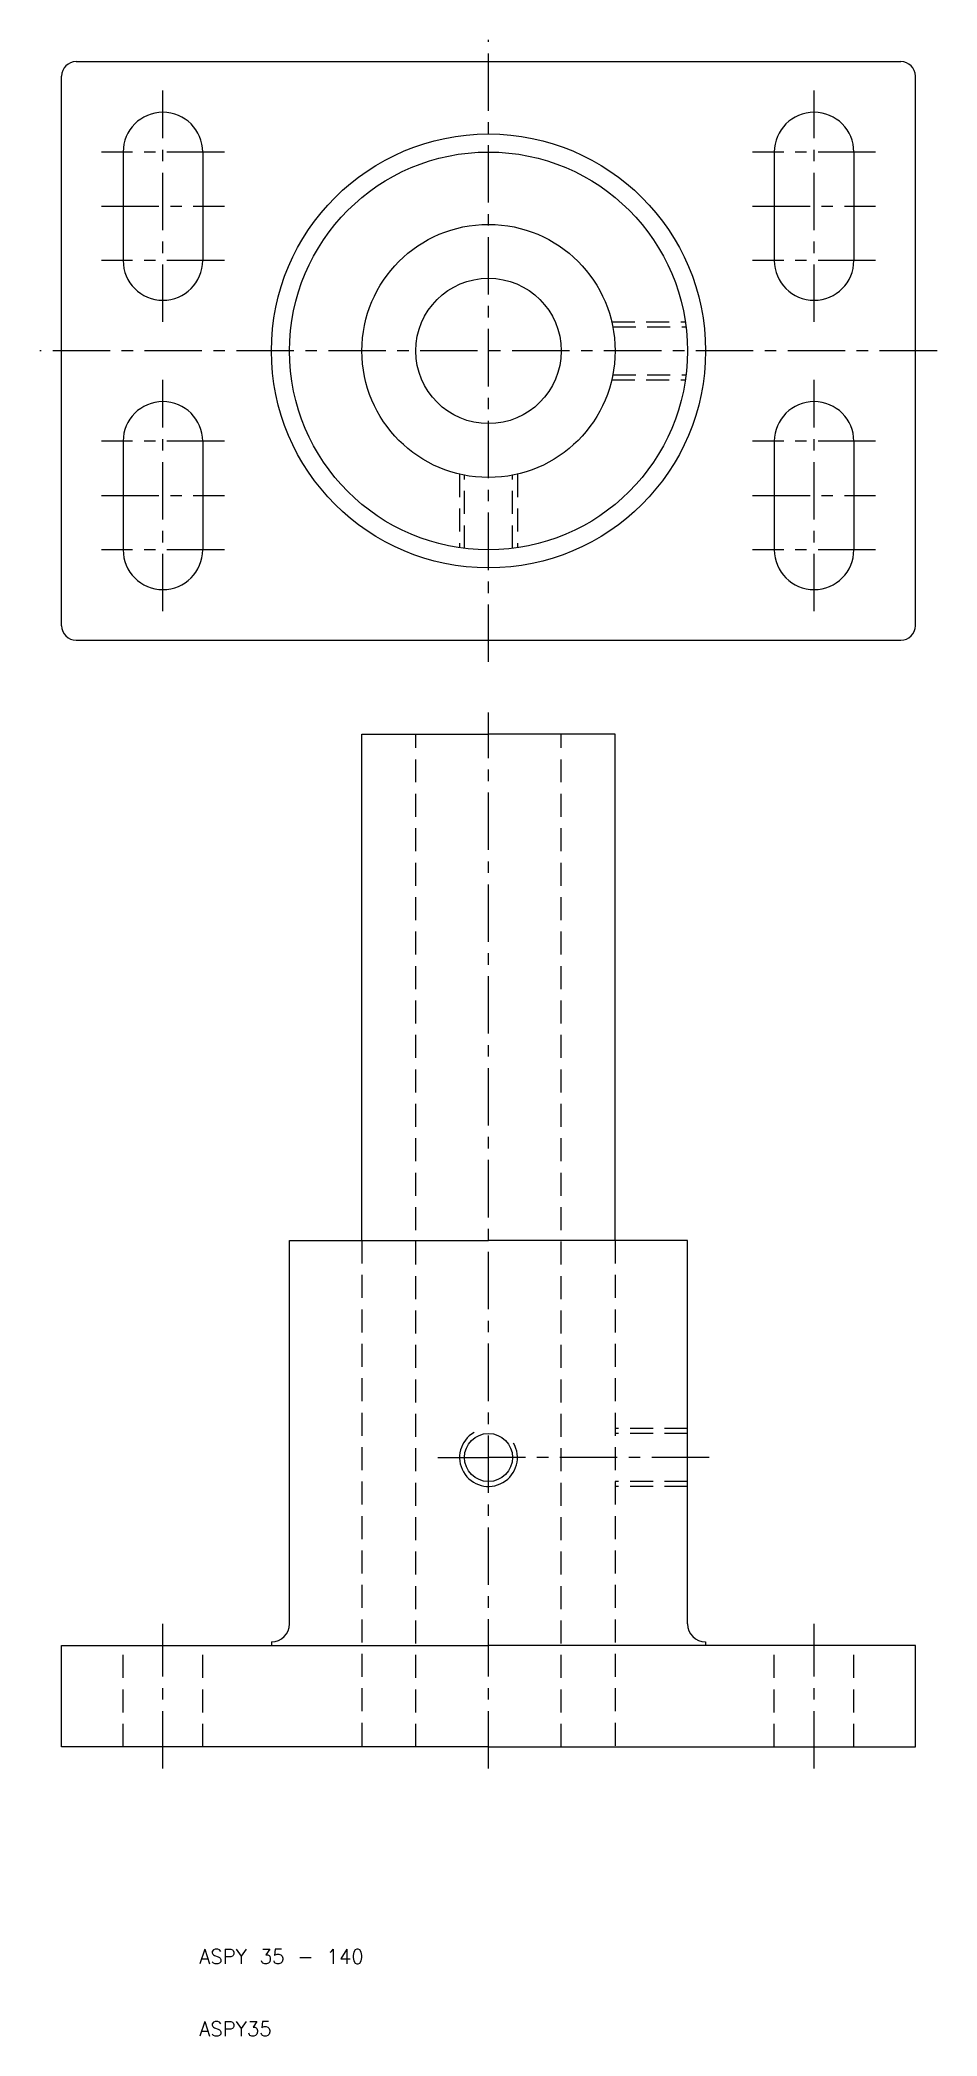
# Model space of a CAD drawing. Extents: x -12 to 112, y 10 to 286.
import ezdxf

# ---------------------------------------------------------------- set-up
doc = ezdxf.new("R2010")
doc.units = 0
doc.header["$LTSCALE"] = 0.25
doc.linetypes.add('CENTER', pattern=[50.8, 31.75, -6.35, 6.35, -6.35])
doc.linetypes.add('DASHED', pattern=[19.05, 12.7, -6.35])
doc.layers.get('0').update_dxf_attribs({"linetype": 'CONTINUOUS'})
doc.layers.add('CENTER', color=1, linetype='CENTER')
doc.styles.get("Standard").update_dxf_attribs({"font": 'txt.shx', "bigfont": 'extfont.shx'})

msp = doc.modelspace()

# ---------------------------------------------------------------- linework, layer by layer
for p, q in [((-7, 283), (107, 283)), ((-9, 205), (-9, 281)), ((109, 205), (109, 281)), ((-0.5, 270.5), (-0.5, 255.5)), ((10.5, 270.5), (10.5, 255.5)), ((89.5, 270.5), (89.5, 255.5)), ((100.5, 270.5), (100.5, 255.5)), ((-0.5, 230.5), (-0.5, 215.5)), ((10.5, 230.5), (10.5, 215.5)), ((89.5, 230.5), (89.5, 215.5)), ((100.5, 230.5), (100.5, 215.5)), ((-7, 203), (107, 203)), ((32.5, 120), (32.5, 190)), ((32.5, 190), (50, 190)), ((67.5, 190), (50, 190)), ((67.5, 120), (67.5, 190)), ((22.5, 67), (22.5, 120)), ((22.5, 120), (32.5, 120)), ((32.5, 120), (50, 120)), ((67.5, 120), (50, 120)), ((77.5, 120), (67.5, 120)), ((77.5, 67), (77.5, 120)), ((-9, 50), (-9, 64)), ((-9, 64), (22.5, 64)), ((20, 64.5), (20, 64)), ((22.5, 64), (50, 64)), ((77.5, 64), (50, 64)), ((109, 64), (77.5, 64)), ((80, 64.5), (80, 64)), ((109, 50), (109, 64)), ((50, 50), (-9, 50)), ((50, 50), (109, 50))]:
    msp.add_line(p, q)
at = {"color": 3, "linetype": 'DASHED'}
for p, q in [((67.036725, 247), (77.207536, 247)), ((67.181512, 246.3235), (77.298431, 246.3235)), ((67.036725, 239), (77.207536, 239)), ((67.181512, 239.6765), (77.298431, 239.6765)), ((46, 225.963275), (46, 215.792464)), ((46.6765, 215.701569), (46.6765, 225.818488)), ((53.3235, 215.701569), (53.3235, 225.818488)), ((54, 225.963275), (54, 215.792464)), ((39.95, 50), (39.95, 190)), ((60.05, 50), (60.05, 190)), ((32.5, 120), (32.5, 50)), ((67.5, 120), (67.5, 50)), ((77.5, 94), (67.5, 94)), ((77.5, 93.3235), (67.5, 93.3235)), ((77.5, 86.6765), (67.5, 86.6765)), ((77.5, 86), (67.5, 86)), ((-0.5, 50), (-0.5, 64)), ((10.5, 50), (10.5, 64)), ((89.5, 50), (89.5, 64)), ((100.5, 50), (100.5, 64))]:
    msp.add_line(p, q, dxfattribs=at)
for centre, radius in [((50, 243), 30), ((50, 243), 27.5), ((50, 243), 17.5), ((50, 243), 10.05), ((50, 90), 3.3235)]:
    msp.add_circle(centre, radius)
for centre, radius, start, end in [((-7, 281), 2, 90, 180), ((107, 281), 2, 0, 90), ((5, 270.5), 5.5, 0, 180), ((95, 270.5), 5.5, 0, 180), ((5, 255.5), 5.5, 180, 0), ((95, 255.5), 5.5, 180, 0), ((5, 230.5), 5.5, 0, 180), ((95, 230.5), 5.5, 0, 180), ((5, 215.5), 5.5, 180, 0), ((95, 215.5), 5.5, 180, 0), ((-7, 205), 2, 180, 270), ((107, 205), 2, 270, 0), ((20, 67), 2.5, 270, 0), ((80, 67), 2.5, 180, 270)]:
    msp.add_arc(centre, radius, start, end)
at = {"color": 3}
msp.add_arc((50, 90), 4, 120, 30, dxfattribs=at)
at = {"layer": 'CENTER', "color": 1, "linetype": 'CENTER'}
for p, q in [((50, 200), (50, 286)), ((5, 247), (5, 279)), ((95, 247), (95, 279)), ((13.5, 270.5), (-3.5, 270.5)), ((103.5, 270.5), (86.5, 270.5)), ((-3.5, 263), (13.5, 263)), ((86.5, 263), (103.5, 263)), ((13.5, 255.5), (-3.5, 255.5)), ((103.5, 255.5), (86.5, 255.5)), ((112, 243), (-12, 243)), ((5, 207), (5, 239)), ((95, 207), (95, 239)), ((13.5, 230.5), (-3.5, 230.5)), ((103.5, 230.5), (86.5, 230.5)), ((-3.5, 223), (13.5, 223)), ((86.5, 223), (103.5, 223)), ((13.5, 215.5), (-3.5, 215.5)), ((103.5, 215.5), (86.5, 215.5)), ((50, 47), (50, 193)), ((43, 90), (50, 90)), ((80.5, 90), (50, 90)), ((5, 47), (5, 67)), ((95, 47), (95, 67))]:
    msp.add_line(p, q, dxfattribs=at)

# ---------------------------------------------------------------- texts
for s, p in [('ASPY 35 - 140', (10, 20)), ('ASPY35', (10, 10))]:
    msp.add_text(s, height=2).set_placement(p)

doc.saveas('drawing.dxf')
